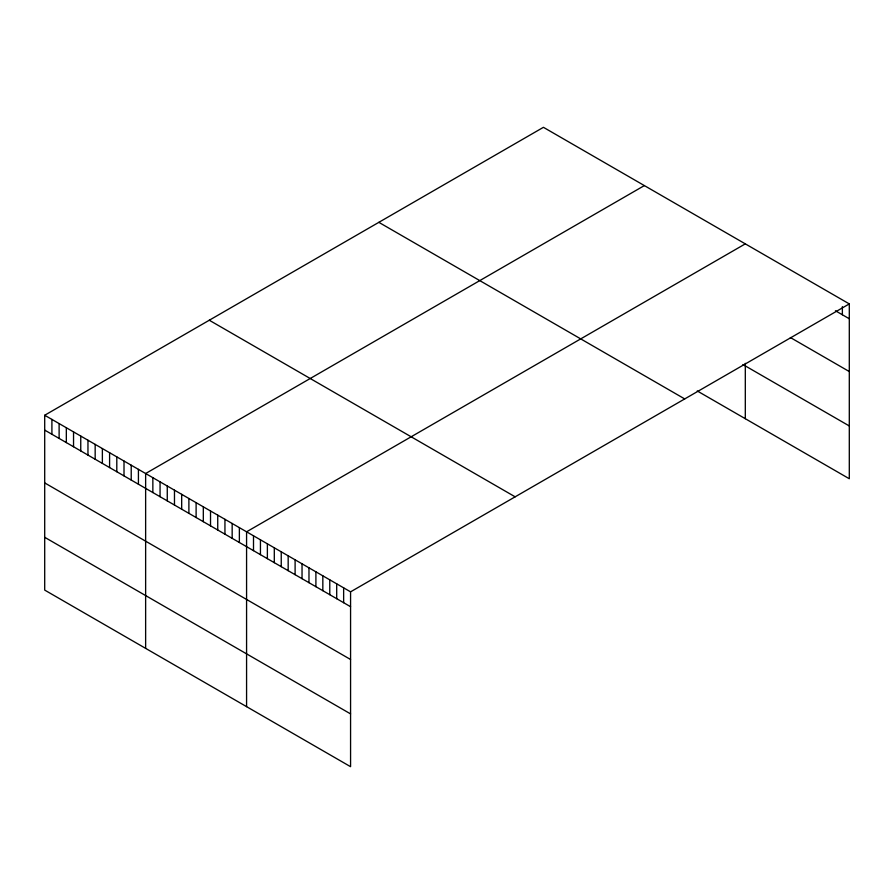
<?xml version="1.0" encoding="UTF-8"?>
<svg xmlns="http://www.w3.org/2000/svg" width="894" height="894" viewBox="0 0 894 894"><rect width="100%" height="100%" fill="white"/><g stroke="black" fill="none" stroke-linecap="round" stroke-linejoin="round"><path stroke-width="1.34" d="M849.3 303.904L350.571 591.839L350.571 766.683L44.7 590.096L44.7 415.252L543.429 127.317L849.3 303.904L849.3 478.748L697.242 390.957M644.362 185.583L145.633 473.529L145.633 648.374M745.305 243.861L246.576 531.807L246.576 706.651M835.432 310.754L849.3 318.767M790.374 337.53L849.3 371.558M742.903 364.528L849.3 425.957M378.844 222.338L684.715 398.925M209.285 320.231L515.156 496.829M44.7 415.252L350.571 591.839M44.7 430.103L350.571 606.702M44.7 482.905L350.571 659.493M44.7 537.294L350.571 713.893M842.371 306.653L842.371 314.755M745.305 363.322L745.305 418.705M343.642 587.839L343.642 602.701M336.703 583.838L336.703 598.701M329.774 579.837L329.774 594.689M322.835 575.837L322.835 590.688M315.906 571.836L315.906 586.688M308.978 567.824L308.978 582.687M302.038 563.823L302.038 578.686M295.109 559.823L295.109 574.674M288.17 555.822L288.17 570.674M281.241 551.822L281.241 566.673M274.302 547.81L274.302 562.672M267.373 543.809L267.373 558.672M260.445 539.808L260.445 554.66M253.505 535.808L253.505 550.659M239.368 527.639L239.368 542.502M232.161 523.482L232.161 538.333M224.942 519.313L224.942 534.176M217.734 515.156L217.734 530.008M210.526 510.988L210.526 525.851M203.318 506.831L203.318 521.683M196.11 502.663L196.11 517.525M188.891 498.506L188.891 513.357M181.683 494.337L181.683 509.2M174.475 490.18L174.475 505.032M167.267 486.012L167.267 500.875M160.06 481.855L160.06 496.706M152.852 477.687L152.852 492.549M138.425 469.361L138.425 484.224M131.217 465.204L131.217 480.056M124.009 461.036L124.009 475.899M116.801 456.879L116.801 471.73M109.593 452.71L109.593 467.573M102.374 448.553L102.374 463.405M95.166 444.385L95.166 459.248M87.958 440.228L87.958 455.08M80.751 436.06L80.751 450.922M73.543 431.903L73.543 446.754M66.335 427.734L66.335 442.597M59.116 423.577L59.116 438.429M51.908 419.409L51.908 434.272"/></g></svg>
